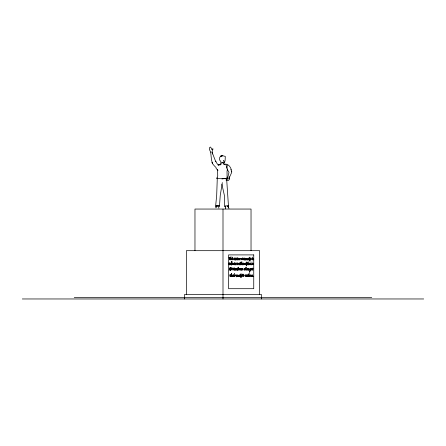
<?xml version="1.0" encoding="UTF-8"?>
<svg xmlns="http://www.w3.org/2000/svg" width="446" height="446" viewBox="0 0 446 446"><rect width="100%" height="100%" fill="white"/><g stroke="black" fill="none" stroke-linecap="round" stroke-linejoin="round"><path stroke-width="0.67" d="M224.126 161.603L224.104 163.035L223.574 163.208L221.746 162.439L222.682 162.868M234.891 269.456L234.864 269.93L235.198 268.576L234.696 270.365L235.137 269.518M219.432 206.554L220.252 195.387L222.32 182.604M232.137 263.14L232.466 263.558L231.491 265.18L231.792 262.109L231.441 262.12L232.004 261.367L231.792 263.129L232.221 263.09M248.394 269.406C248.45 271.157 248.952 269.902 249.024 268.977M221.155 163.621L219.794 165.059L220.915 164.251L220.976 163.175M225.486 208.84L225.643 206.258M249.86 270.683L249.576 272.361L250.669 269.456L250.691 268.592L250.173 269.066L250.128 268.52M236.759 269.78L236.898 268.944M245.679 269.022L246.17 267.037L245.818 269.401L245.958 269.05M230.482 268.085L230.259 270.672L231.279 269.73M237.958 268.113L238.008 267.712M244.129 269.312L244.185 269.652L244.709 268.665M246.454 265.738C246.727 265.392 244.815 264.523 246.008 263.034M241.37 259.065C242.145 260.163 242.808 256.372 242.819 258.396C241.855 261.59 241.933 258.156 241.403 259.801C240.918 260.235 241.342 256.957 241.375 259.059M252.09 258.373L252.163 259.477M235.516 263.107L235.817 263.686L235.349 264.573L235.984 264.456L235.159 264.98L235.505 263.107M248.823 263.107L249.13 263.686L248.662 264.573L249.297 264.456L248.472 264.98L248.818 263.107M248.054 275.394L248.11 274.407M243.159 263.029C242.267 264.093 242.657 266.658 243.382 263.369M249.504 258.15C250.78 255.112 249.214 259.26 249.927 260.854M245.674 259.578C245.361 261.668 246.359 257.794 246.331 259.332M227.12 179.242L227.7 177.815M240.249 269.072C240.266 266.714 239.418 272.177 240.795 269.456C240.807 271.006 241.175 269.111 241.013 268.525C240.662 268.91 240.087 270.588 240.255 269.083M251.254 269.072C251.21 266.619 250.585 272.171 251.722 269.228C252.001 271.647 252.325 266.753 251.304 269.791M232.974 276.514C232.204 276.966 232.572 274.842 233.202 274.753M241.637 276.498C240.4 277.144 241.816 273.549 242.022 275.243C240.411 276.537 243.193 275.84 241.57 276.509M252.481 275.321C250.942 276.252 253.317 275.957 252.185 276.453C250.752 277.395 252.23 273.498 252.447 275.243M248.963 259.215L248.455 259.979L248.227 259.003L247.602 260.118L247.87 258.368L248.556 258.05L248.6 259.566L248.94 259.132L249.091 260.157L249.531 259.46L250 261.189L249.938 260.871M232.996 263.697C233.057 261.345 232.249 265.939 233.264 264.316C233.754 262.872 233.436 265.61 233.804 264.406C234.022 263.084 233.576 262.895 233.358 264.11M234.808 269.144L234.719 269.691M249.381 275.734C250.095 275.968 248.818 277.345 249.108 275.634C248.489 275.505 249.793 274.173 249.375 275.734M237.016 269.089L237.116 268.776M242.211 269.089L242.312 268.776M248.612 269.089L248.717 268.776M237.244 275.065L236.642 276.024L236.977 274.736L236.391 275.204L236.492 276.905L237.244 275.338L237.216 276.576L237.857 275.299L238.08 276.47L238.354 276.347M240.567 275.182C240.751 276.592 239.502 275.528 240.611 275.21M241.793 264.539L241.91 261.958M247.792 264.835C248.483 264.433 247.575 263.553 248.182 261.958M239.797 258.842L239.909 258.529M250.357 258.842L250.468 258.529M249.871 270.683L249.972 268.815M249.799 263.447L249.832 263.012L249.409 263.508L249.498 264.84L250.301 263.151L249.793 263.447M246.231 264.422L246.443 265.721M246.331 259.349L246.298 260.018L246.588 259.332M253.244 259.405L253.222 259.689M242.094 268.916C241.648 271.001 242.512 270.415 242.646 269.005M245.127 269.105L245.406 267.962L245.545 268.447L244.692 270.243L244.464 269.261L243.984 270.098L244.107 268.509L244.135 269.306M248.494 268.916L248.405 269.401M240.517 264.355L240.584 262.616L241.063 261.986M241.381 264.355L241.453 262.616L241.883 261.997M246.32 258.507C246.822 258.585 247.301 259.26 247.352 259.605M247.653 264.355L247.725 262.616L248.154 261.997M232.901 275.366L233.007 275.093M235.934 258.613C236.57 257.955 235.321 260.765 235.923 258.613M240.249 258.68C240.032 257.047 238.833 260.72 239.998 259.912C240.996 259.293 238.984 259.851 240.243 258.68M240.494 264.406L240.634 264.852M241.386 264.366L241.503 264.852M237.746 263.435C239.312 261.824 237.222 266.753 237.701 263.564M244.765 263.435C246.292 261.819 244.269 266.758 244.72 263.564M245.116 269.122L244.809 269.73L244.731 268.648M249.03 259.249L249.509 258.162M243.466 259.171C244.007 260.514 244.308 259.633 243.895 258.1C242.546 257.844 242.892 261.417 243.449 259.182M250.819 258.819C249.688 257.08 250.167 262.281 250.83 258.758M238.147 269.022L237.98 269.401L238.013 268.503M232.717 259.717C232.734 254.978 233.347 260.982 232.622 259.812M244.542 259.717L244.363 258.552L244.826 257.944L244.893 259.36L244.319 260.141L244.447 259.812M247.028 276.057L247.051 275.221L246.136 276.565L246.331 275.221L246.047 275.254L246.521 274.736L246.426 275.879L247.374 274.786L247.329 276.119L247.731 275.896L247.117 276.592L247.028 276.068M239.909 276.448C240.572 275.812 240.444 276.793 241.141 277.702C240.745 277.156 240.578 275.628 240.951 274.675C241.738 271.949 239.853 275.684 239.898 276.353M244.152 264.177L244.425 264.422M232.884 276.553C234.624 275.477 232.21 277.161 233.23 274.781M237.986 268.001C237.947 269.451 237.099 271.737 238.337 269.272C238.671 271.358 239.067 269.044 238.264 268.815M246.359 258.446C245.4 260.57 246.281 257.849 245.757 258.357M245.679 269.211C245.255 271.999 246.37 267.422 246.248 270.204C247.14 270.098 246.387 269.144 246.103 268.815M229.166 270.064C229.539 270.7 230.075 268.252 230.248 267.773C228.397 267.856 230.805 268.927 229.216 269.958M252.581 259.533L252.481 259.996L253.283 258.808M226.73 168.214L227.393 165.076M244.402 264.456L244.068 264.773L243.884 263.603L243.371 264.885L243.382 263.642M245.746 258.357L245.674 259.633M241.375 268.676C241.453 273.281 242.178 266.881 241.409 268.576M247.775 268.676C247.837 273.337 248.589 266.859 247.809 268.576M230.56 257.866L231.061 256.829L230.627 259.031M230.431 258.964C229.991 261.791 231.078 257.348 231.039 259.767C231.875 260.269 231.312 258.808 230.894 258.569M233.96 259.745C233.983 255.24 234.691 260.715 233.882 259.812M249.297 258.775L249.236 259.578L249.604 258.574M250.323 263.296C250.368 267.84 251.193 261.501 250.357 263.196M231.039 264.829C231.92 263.597 230.337 262.281 230.989 264.879M240.65 264.835C241.425 264.366 240.294 263.703 241.069 262.058M231.251 276.23L230.978 276.682L231.719 273.353L231.218 275.678L231.842 274.948L232.059 276.213L232.589 276.024L231.842 276.592L231.652 275.36L231.262 276.23M232.215 259.762C231.011 259.594 232.517 256.701 232.227 259.756M252.141 259.756L252.207 259.427M242.552 275.466C242.473 273.727 243.444 273.298 242.758 275.422C243.667 276.219 242.022 277.189 242.552 275.511M248.366 276.308L247.976 276.576L248.048 275.394M243.388 263.374C243.527 264.344 244.241 262.543 244.146 264.177M238.058 267.444L238.448 267.115L238.036 268.475M234.819 269.15C235.711 266.368 236.296 272.054 235.148 269.523M231.179 262.103L231.229 262.438L231.251 262.019M251.94 262.103L251.99 262.438L252.012 262.019M232.16 257.236L232.282 257.465M232.288 257.426L232.215 257.141M252.202 257.426L252.246 257.086L252.191 257.465M249.66 273.85L249.42 274.106L249.649 273.85M234.323 276.358L234.317 274.825L234.027 275.02M232.054 263.463L231.769 264.629L232.087 263.441M233.002 263.703L232.985 264.478L233.291 264.015M247.63 264.573L247.775 264.852M237.255 275.07L237.517 275.622L238.108 275.048L238.236 276.275L238.515 275.857M250.317 269.953C251.026 267.951 249.509 270.148 250.278 269.981M238.025 264.261C238.616 262.32 237.311 264.528 238.013 264.272M215.909 207.814L216.299 206.57M222.242 178.813L226.362 178.545L221.996 178.645L224.176 178.523L222.242 178.813L216.856 178.394L217.754 175.534L217.308 169.564L217.955 170.456M250.15 274.92C250.189 277.189 251.17 273.036 251.393 276.13C250.15 277.289 251.6 273.638 249.989 276.542C250.435 275.756 249.643 275.266 250.134 274.914M238.331 258.24C238.22 261.568 239.491 256.182 239.19 259.717C238.872 259.159 239.011 258.875 238.197 260.04C238.443 258.964 237.718 258.485 238.432 258.162M247.012 263.107L247.313 263.686L246.844 264.573L247.485 264.456L246.671 264.985L247 263.107M252.09 259.795C251.695 260.113 251.449 258.557 251.951 258.357M236.765 269.791C237.924 271.341 236.848 269.25 237.45 269.005M243.627 274.814C244.698 273.632 243.087 279.536 243.65 274.769M248.751 268.486L249.041 269.066M230.632 259.031L230.9 258.574M234.379 268.537L233.96 269.657L233.542 268.068L233.029 269.339L233.029 267.923L232.5 268.035L232.784 270.137L233.414 268.787L233.793 270.17L234.546 267.845L234.395 268.509M251.26 269.083L251.304 269.819M211.995 149.711L212.396 148.869L213.032 148.869L212.112 151.685L212.519 154.009L212.118 152.487M234.295 276.397C233.855 276.827 233.671 275.126 234.016 275.048M243.159 263.034L242.886 264.327L243.248 263.653M248.517 276.174L248.617 275.89M246.599 259.321C246.956 257.749 246.822 260.821 247.374 259.578M230.482 268.052C230.404 266.117 232.795 268.804 231.279 269.719M248.745 268.486L248.517 268.994M236.452 268.748L236.397 268.392L236.118 268.609M246.499 262.36L246.554 261.93L246.097 263.023M238.359 276.353L238.582 275.801M228.402 205.991L227.767 206.888L228.151 205.857L225.163 205.896M236.452 268.76L236.832 268.531L236.079 270.22L236.118 268.615M248.578 275.923C247.508 276.905 249.247 272.138 248.054 274.418M231.039 269.802L231.63 268.799L230.905 267.728L230.565 270.12L230.972 269.852M251.756 264.879C251.076 262.41 252.715 263.369 251.806 264.829M227.666 178.584L225.988 179.81L226.462 180.591L228.608 180.401L229.082 179.682L229.528 176.9L229.456 177.346L231.714 172.401L231.703 171.403L230.799 169.469M239.513 262.984L239.067 264.985L239.675 263.876L239.931 264.879L240.388 264.155L240.037 264.433L240.015 262.967L239.675 262.934M241.62 275.093L241.515 275.366M236.018 258.111L235.566 260.118L236.185 259.003L236.447 260.007L236.915 259.288L236.558 259.566L236.531 258.1L236.185 258.061M237.411 269.089L237.244 268.408L236.904 268.893M227.616 178.578L226.992 179.03L227.042 177.502L227.895 176.95L228.988 172.351L227.137 169.168M235.382 264.06C233.587 265.76 235.594 261.897 234.54 262.661C234.027 263.012 234.245 266.15 235.003 264.266M223.842 162.511L224.717 161.948L225.135 160.276L225.291 156.418L222.766 155.743L221.511 155.905L220.636 156.167L219.7 157.505L219.488 159.317L219.566 159.969L220.82 161.419L220.887 162.901M220.915 164.251L217.977 165.026L219.114 164.959L218.222 164.814L217.107 163.682L215.68 161.106L215.825 161.842L211.978 151.98M223.797 164.312C227.588 163.158 230.47 166.364 231.329 169.764M216.087 205.963L219.426 205.862L216.087 205.963L217.765 205.885M216.856 178.394L217.297 177.809L216.695 195.259L215.569 206.671L216.109 207.295M242.089 268.994L242.613 268.492M74.253 297.538L371.747 297.538M22.3 298.965L423.7 298.965M224.199 164.502L225.007 164.658L224.087 164.301L223.747 162.907M225.776 206.933L224.466 206.615L224.41 195.543L221.902 184.343M211.962 162.461L212.67 162.829C210.557 161.675 215.117 166.971 215.931 167.339L216.126 168.315L217.776 170.339M228.257 207.357L229.01 208.527M212.19 149.745L210.573 147.035L209.72 147.386L209.347 149.315L210.629 152.103M212.402 163.281L211.488 159.841L210.674 152.108M253.272 258.814L253.306 260.029L253.824 259.332L253.484 259.55L253.523 258.217L252.726 259.316L252.921 258.139L252.497 258.535L252.581 259.533M218.925 208.226L218.551 206.609M228.424 207.68L227.856 205.628M225.955 164.585L227.471 169.385L227.031 171.242L227.098 178.907M242.624 268.492L242.635 269.066M228.503 206.699L226.663 179.186M246.242 264.378L246.521 262.276M230.437 258.92L230.554 257.866M261.551 298.965L261.551 294.572L184.449 294.572L184.449 298.965M259.639 294.572L259.639 250.685L186.361 250.685L186.361 294.572M251.031 250.685L251.031 209.051L194.969 209.051L194.969 250.685M223 209.051L223 298.965M239.686 263.24L239.257 264.55L239.658 263.235M243.561 258.373L243.142 259.644L243.561 258.373M248.238 258.373L247.82 259.644L248.238 258.373M253.127 263.82C252.804 265.303 253.969 264.344 253.289 263.926C253.813 261.64 252.012 265.509 252.72 263.374C252.352 262.616 251.918 266.245 253.127 263.82M230.225 263.976L229.991 264.829L229.907 263.374L230.705 263.101L230.225 263.976M239.552 269.094C239.073 271.14 239.257 267.845 239.552 269.094M247.396 269.094C246.9 271.135 247.134 267.801 247.396 269.094M229.283 263.776C230.013 265.348 228.698 265.548 229.004 263.385C228.971 261.953 230.236 262.867 229.283 263.776M237.016 263.776C237.74 265.348 236.43 265.548 236.737 263.385C236.703 261.953 237.969 262.867 237.016 263.776M245.194 263.714C244.625 265.794 244.971 262.337 245.194 263.714M252.72 269.155C253.456 270.806 252.174 270.744 252.425 268.771C252.453 267.466 253.618 268.135 252.72 269.155M229.59 259.148L229.333 259.951L229.59 257.615L229.049 258.078L228.932 257.76L230.47 257.186L229.857 257.587L229.59 259.148M234.936 258.909C235.778 260.302 234.222 260.815 234.713 258.529C234.457 257.175 236.018 257.916 234.936 258.909M237.4 258.909C238.259 260.274 236.636 260.776 237.216 258.485C236.843 257.052 238.454 257.794 237.4 258.909M235.148 275.673L234.864 276.526L234.763 275.076L235.795 274.836L235.148 275.673M239.457 275.411C238.8 277.462 239.128 274.089 239.457 275.411M245.635 275.411C244.977 277.451 245.306 274.1 245.635 275.411M230.181 275.472C231.173 277.055 229.428 277.144 229.846 275.082C229.907 273.448 231.262 274.636 230.181 275.472M239.023 269.39C239.396 271.926 240.188 266.295 239.023 269.39M246.867 269.39C247.246 271.909 247.998 266.323 246.867 269.39M238.772 275.712C239.301 278.22 240.188 272.612 238.772 275.712M244.949 275.712C245.529 278.17 246.337 272.64 244.949 275.712M235.644 263.463L235.393 263.798L235.644 263.463M247.145 263.463L246.889 263.798L247.145 263.463M248.957 263.463L248.701 263.798L248.957 263.463M252.252 275.165L251.945 275.494L252.252 275.165M223.831 160.627L223.602 161.056L223.831 160.627M246.114 263.441L245.768 264.445L246.131 263.441M234.25 273.833C234.273 274.636 234.78 273.203 234.25 273.833M252.815 276.169C252.988 277.267 253.518 275.55 252.826 276.169M221.796 155.866L220.636 156.167L222.766 155.743L221.796 155.866M253.746 254.9L228.586 254.9L228.586 288.701L253.746 288.701L253.746 254.9M231.652 171.52L231.513 171.058L231.725 171.866L231.652 171.52M229.11 178.422L228.971 177.636L229.211 179.063L229.11 178.422"/></g></svg>
